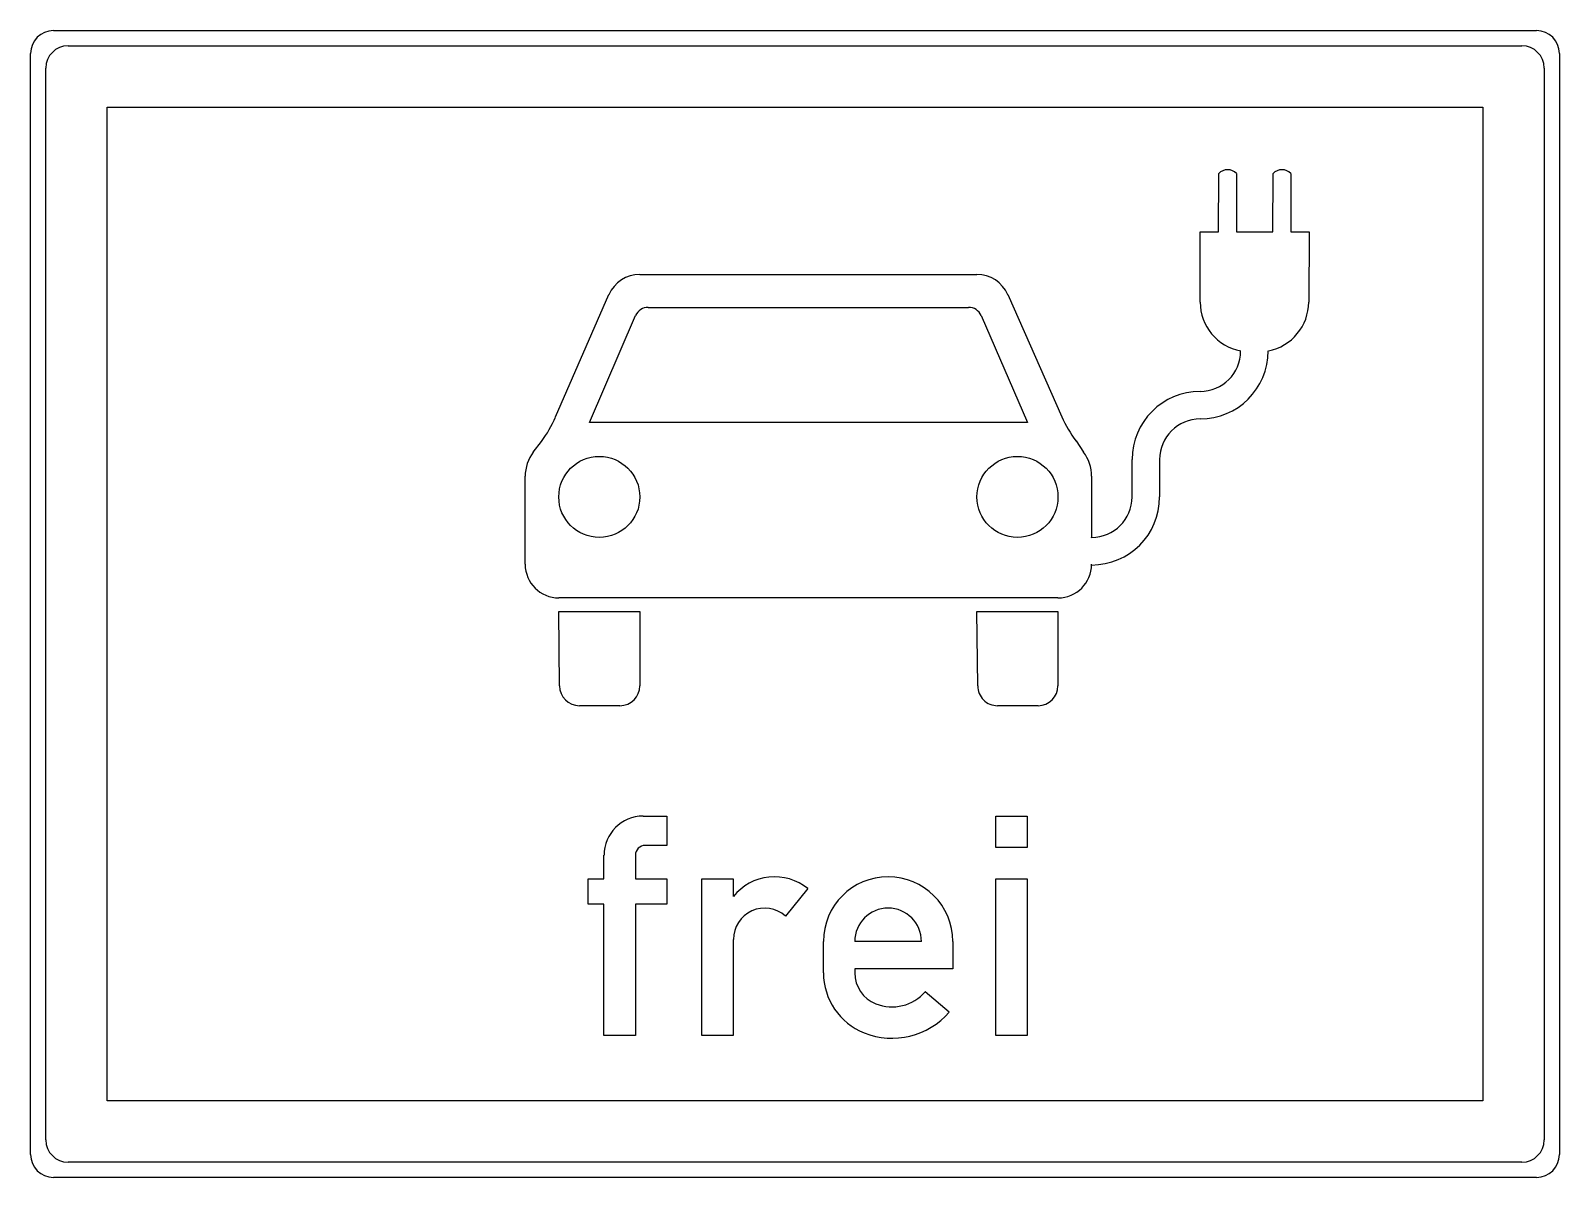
# Model space of a CAD drawing. Extents: x 0 to 100, y 0 to 75.
import ezdxf

# ---------------------------------------------------------------- set-up
doc = ezdxf.new("R2010")
doc.units = 0
doc.header["$LTSCALE"] = 25
doc.linetypes.add('AUSGEZOGEN', pattern=[0])
doc.layers.get('0').update_dxf_attribs({"linetype": 'AUSGEZOGEN'})

msp = doc.modelspace()

# ---------------------------------------------------------------- linework, layer by layer
for p, q in [((1.5, 75), (98.5, 75)), ((2.46, 74), (97.55, 74)), ((0, 1.5), (0, 73.5)), ((100, 73.5), (100, 1.5)), ((1, 2.45), (1, 72.55)), ((99, 72.55), (99, 2.45)), ((5, 70), (95, 70)), ((5, 5), (5, 70)), ((95, 70), (95, 5)), ((77.7, 61.83), (77.72, 65.65)), ((78.88, 65.65), (78.88, 61.83)), ((81.26, 61.83), (81.27, 65.65)), ((82.43, 65.65), (82.44, 61.83)), ((76.5, 57.25), (76.51, 61.83)), ((76.51, 61.83), (77.7, 61.83)), ((78.88, 61.83), (81.26, 61.83)), ((82.44, 61.83), (83.63, 61.83)), ((83.63, 61.83), (83.6, 57.25)), ((39.85, 59.05), (61.9, 59.05)), ((34.34, 49.73), (37.83, 57.73)), ((63.92, 57.73), (67.46, 49.75)), ((36.55, 49.37), (39.57, 56.36)), ((40.4, 56.9), (61.35, 56.9)), ((62.18, 56.36), (65.21, 49.37)), ((79.15, 54.05), (79.16, 54.05)), ((80.96, 54.06), (80.95, 54.05)), ((76.5, 51.4), (76.5, 51.4)), ((65.21, 49.37), (36.55, 49.37)), ((76.5, 49.6), (76.5, 49.6)), ((32.88, 47.44), (33.41, 48.13)), ((68.38, 48.16), (68.87, 47.44)), ((72.05, 44.5), (72.05, 46.95)), ((73.85, 46.95), (73.85, 44.5)), ((32.35, 40.1), (32.35, 45.85)), ((69.4, 45.85), (69.4, 41.83)), ((69.4, 41.83), (69.4, 41.85)), ((69.4, 40.05), (69.4, 40.1)), ((67.2, 37.9), (34.55, 37.9)), ((34.56, 37.02), (39.85, 37.02)), ((34.6, 32.15), (34.56, 37.02)), ((39.85, 37.02), (39.85, 32.15)), ((61.9, 37.02), (67.2, 37.02)), ((61.95, 32.15), (61.9, 37.02)), ((67.2, 37.02), (67.2, 32.15)), ((38.55, 30.85), (35.9, 30.85)), ((65.9, 30.85), (63.25, 30.85)), ((40.07, 23.63), (41.61, 23.63)), ((41.61, 23.63), (41.61, 21.71)), ((63.14, 21.58), (63.14, 23.63)), ((63.14, 23.63), (65.19, 23.63)), ((65.19, 23.63), (65.19, 21.58)), ((37.5, 19.53), (37.5, 21.07)), ((39.56, 21.07), (39.56, 19.53)), ((41.61, 21.71), (40.2, 21.71)), ((65.19, 21.58), (63.14, 21.58)), ((36.48, 17.87), (36.48, 19.53)), ((36.48, 19.53), (37.5, 19.53)), ((39.56, 19.53), (41.61, 19.53)), ((41.61, 19.53), (41.61, 17.87)), ((43.91, 9.28), (43.91, 19.53)), ((43.91, 19.53), (45.96, 19.53)), ((45.96, 19.53), (45.96, 18.37)), ((63.14, 9.28), (63.14, 19.53)), ((63.14, 19.53), (65.19, 19.53)), ((65.19, 19.53), (65.19, 9.28)), ((50.84, 18.89), (49.38, 17.09)), ((37.5, 17.87), (36.48, 17.87)), ((37.5, 9.28), (37.5, 17.87)), ((41.61, 17.87), (39.56, 17.87)), ((39.56, 17.87), (39.56, 9.28)), ((45.96, 15.56), (45.96, 9.28)), ((51.86, 13.38), (51.86, 15.43)), ((58.27, 15.43), (53.91, 15.43)), ((60.32, 15.43), (60.32, 13.64)), ((60.32, 13.64), (53.91, 13.64)), ((53.91, 13.64), (53.91, 13.38)), ((58.52, 12.15), (60.08, 10.82)), ((55.28, 11.36), (55.28, 11.36)), ((39.56, 9.28), (37.5, 9.28)), ((45.96, 9.28), (43.91, 9.28)), ((54.52, 9.45), (54.52, 9.45)), ((65.19, 9.28), (63.14, 9.28)), ((95, 5), (5, 5)), ((97.55, 1), (2.45, 1)), ((98.5, 0), (1.5, 0))]:
    msp.add_line(p, q)
for centre in [(37.2, 44.5), (64.55, 44.5)]:
    msp.add_circle(centre, 2.65)
for centre, radius, start, end in [((1.5, 73.5), 1.5, 90, 180), ((98.5, 73.5), 1.5, 0, 90), ((2.45, 72.55), 1.45, 90, 180), ((97.55, 72.55), 1.45, 0, 90), ((78.3, 65.1), 0.8, 43.37, 136.63), ((81.85, 65.1), 0.8, 43.35, 136.63), ((39.85, 56.85), 2.2, 90, 156.48), ((61.9, 56.85), 2.2, 23.52, 90), ((79.75, 57.25), 3.25, 180, 259.525), ((80.35, 57.25), 3.25, 280.845, 360), ((40.4, 56), 0.9, 89.995, 156.495), ((61.35, 56), 0.9, 23.515, 90), ((76.5, 54.05), 2.65, 270, 360), ((76.5, 54.05), 4.45, 270, 360), ((76.5, 46.95), 4.45, 90, 180), ((27.05, 52.9), 7.95, 323.13, 336.485), ((74.7, 52.9), 7.9, 203.51, 216.89), ((76.5, 46.95), 2.65, 90, 180), ((35, 45.85), 2.65, 143.12, 180), ((66.75, 45.85), 2.65, 0, 36.86), ((69.4, 44.5), 2.65, 270, 360), ((69.4, 44.5), 4.45, 270, 360), ((34.55, 40.1), 2.2, 180, 270), ((67.2, 40.1), 2.2, 270, 360), ((35.9, 32.15), 1.3, 180, 270), ((38.55, 32.15), 1.3, 270, 360), ((63.25, 32.15), 1.3, 179.995, 270), ((65.9, 32.15), 1.3, 270, 360), ((40.07, 21.07), 2.56, 90, 180), ((40.2, 21.07), 0.641, 90, 180), ((48.66, 16.2), 3.46, 50.9772, 141.0576), ((56.09, 15.43), 4.23, 0, 180), ((48.02, 15.56), 2.05, 48.3395, 180), ((56.09, 15.43), 2.18, 0, 180), ((56.09, 13.38), 4.23, 180, 248.1986), ((56.09, 13.38), 2.18, 180, 248.1986), ((56.35, 14.02), 2.87, 248.1986, 319.3608), ((56.35, 14.02), 4.92, 248.1986, 319.3608), ((2.45, 2.45), 1.45, 180, 270), ((97.55, 2.45), 1.45, 270, 360), ((1.5, 1.5), 1.5, 180, 270), ((98.5, 1.5), 1.5, 270, 360)]:
    msp.add_arc(centre, radius, start, end)

doc.saveas('drawing.dxf')
